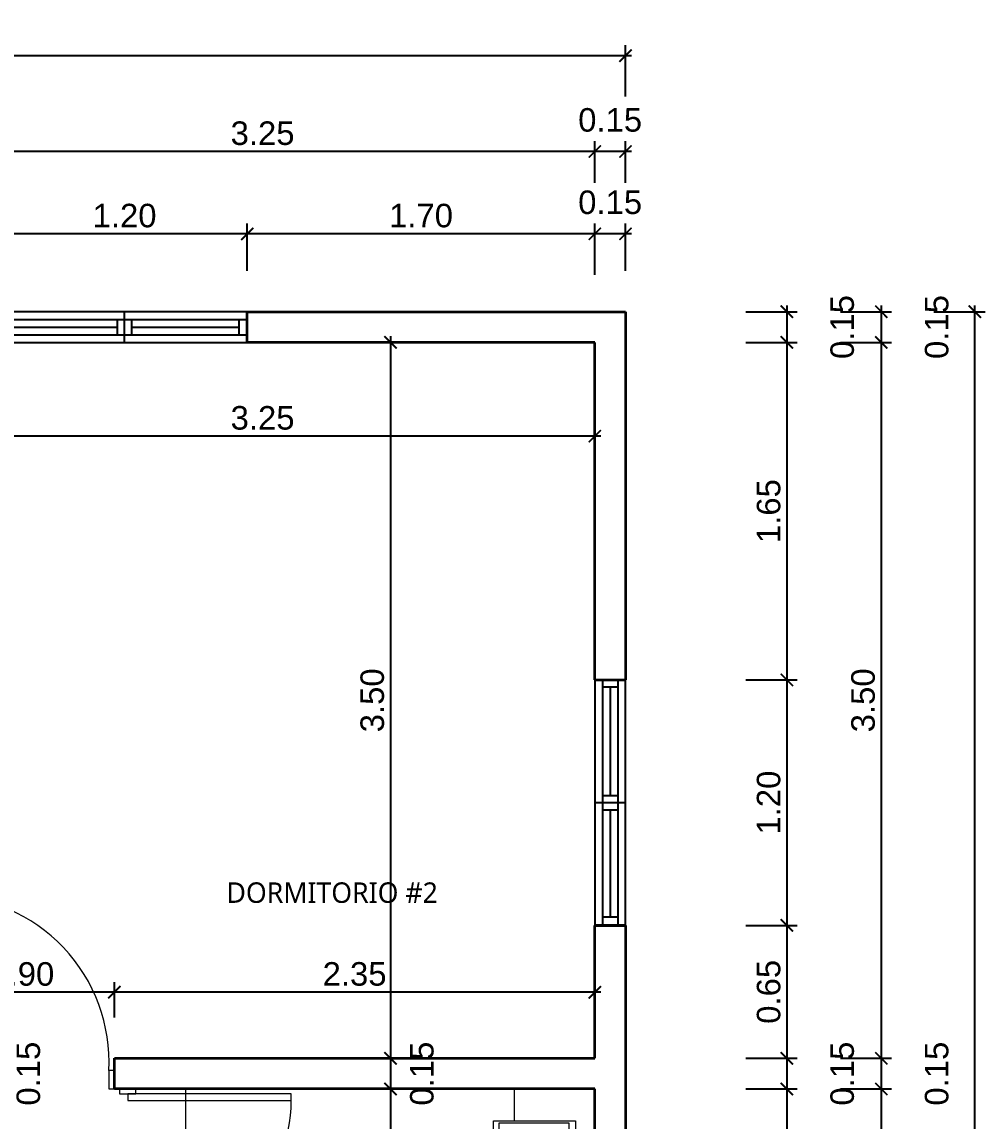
# Model space of a CAD drawing. Header units: feet. Extents: x -417 to 46, y -646 to -218.
# Drawn here: x -89.35 to -84.64, y -509.89 to -504.52 of the extents above; entities that cross this region are included whole.
import ezdxf

# ---------------------------------------------------------------- set-up
doc = ezdxf.new("R2010")
doc.units = ezdxf.units.FT
doc.header["$MEASUREMENT"] = 0
for name, color, linetype, lineweight in [('A-WALL', 4, 'Continuous', 25), ('closet', 8, 'Continuous', 5), ('DIM-COTAS', 1, 'Continuous', 5), ('I-FURN', 2, 'Continuous', 0), ('puertas', 8, 'Continuous', 9), ('TXT', 2, 'Continuous', 9)]:
    doc.layers.add(name, color=color, linetype=linetype, lineweight=lineweight)
doc.layers.add('DIM', color=10, linetype='Continuous')
doc.layers.add('PERT-VENT', color=2, linetype='Continuous')
doc.styles.add('ads', font='trebuc.ttf', dxfattribs={"height": 0.14})
doc.styles.get("Standard").update_dxf_attribs({"font": 'arial.ttf', "height": 0.115})
doc.dimstyles.new('KEILY', dxfattribs={"dimtxt": 0.115, "dimasz": 0.06, "dimexe": 0.05, "dimexo": 0.2, "dimgap": 0.03, "dimtad": 1, "dimzin": 1, "dimdsep": 46, "dimtxsty": 'Standard', "dimblk": 'ARCHTICK', "dimcen": 2.5, "dimdle": 0.03, "dimclrd": 256, "dimclre": 256, "dimclrt": 7, "dimadec": 0, "dimazin": 0, "dimtfac": 1, "dimtmove": 2, "dimatfit": 3, "dimfxl": 0.2, "dimfxlon": 1, "dimtolj": 1, "dimtzin": 1, "dimarcsym": 0})

# ---------------------------------------------------------------- blocks, each defined once
blk = doc.blocks.new('bath_sink_6127 - bath_sink_6127-542651-Nivel 1')
at = {"layer": 'I-FURN'}
for p, q in [((0.2933, 0.2442), (0.2933, 0.4)), ((0.3949, 0.2442), (-0.0052, 0.2442)), ((-0.0052, 0.2442), (-0.0052, -0.2448)), ((0.0254, -0.2336), (0.0254, 0.233)), ((0.0254, 0.233), (0.3695, 0.233)), ((0.3695, 0.233), (0.3695, -0.2336)), ((0.3949, -0.2448), (0.3949, 0.2442)), ((-0.0052, -0.2448), (0.3949, -0.2448)), ((0.3695, -0.2336), (0.0254, -0.2336)), ((0.2933, -0.448), (0.2933, -0.2448)), ((-0.1, -0.448), (0.2933, -0.448))]:
    blk.add_line(p, q, dxfattribs=at)
blk = doc.blocks.new('A$C4D292AF4')
at = {"layer": 'puertas'}
for points in [[(0.03, 0.05), (0.07, 0.05), (0.07, 1.05), (0.03, 1.05)], [(0, 0), (0.03, 0), (0.03, 0.1), (0, 0.1)], [(0.97, 0), (1, 0), (1, 0.1), (0.97, 0.1)]]:
    blk.add_lwpolyline(points, close=True, dxfattribs=at)
blk.add_arc((0.0677, 0.1465), 0.9035, 357.04812, 89.85557, dxfattribs=at)
blk = doc.blocks.new('A$C59FC24C1')
at = {"layer": 'PERT-VENT', "extrusion": (-2.36783e-12, 8.94772e-16, -1)}
for p, q in [((0, 0), (0, 1.2)), ((0.0375, 1.2), (0.0375, 0)), ((0.1125, 1.2), (0.1125, 0)), ((0.15, 1.2), (0.15, 0)), ((0.0375, 1.165), (0.1125, 1.165)), ((0.0375, 1.165), (0.1125, 1.165)), ((0.075, 1.165), (0.075, 0.635)), ((0.15, 0.6), (0, 0.6)), ((0.1125, 0.635), (0.0375, 0.635)), ((0.1125, 0.565), (0.0375, 0.565)), ((0.075, 0.565), (0.075, 0.0404)), ((0.0375, 0.0404), (0.1125, 0.0404))]:
    blk.add_line(p, q, dxfattribs=at)
blk = doc.blocks.new('_ArchTick')
at = {"layer": 'DIM-COTAS', "color": 0, "const_width": 0.15}
blk.add_lwpolyline([(-0.5, -0.5), (0.5, 0.5)], dxfattribs=at)
blk = doc.blocks.new('*D2153')
at = {"layer": 'Defpoints', "color": 0, "transparency": 16777216}
for p in [(-86.5454, -505.5546), (-86.3954, -505.935), (-86.5454, -506.085)]:
    blk.add_point(p, dxfattribs=at)
at = {"layer": 'DIM', "lineweight": -2, "transparency": 16777216}
for p, q in [((-86.5454, -505.7546), (-86.5454, -505.5046)), ((-86.3954, -505.735), (-86.3954, -505.5046)), ((-86.3654, -505.5546), (-86.5754, -505.5546))]:
    blk.add_line(p, q, dxfattribs=at)
at = {"layer": 'DIM', "lineweight": -2, "transparency": 16777216, "xscale": 0.06, "yscale": 0.06, "zscale": 0.06, "rotation": 180}
blk.add_blockref('_ArchTick', (-86.5454, -505.5546), dxfattribs=at)
at = {"layer": 'DIM', "lineweight": -2, "transparency": 16777216, "xscale": 0.06, "yscale": 0.06, "zscale": 0.06}
blk.add_blockref('_ArchTick', (-86.3954, -505.5546), dxfattribs=at)
at = {"layer": 'DIM', "color": 7, "transparency": 16777216, "insert": (-86.4704, -505.4009), "char_height": 0.115, "attachment_point": 5}
blk.add_mtext('\\A1;0.15', dxfattribs=at)
blk = doc.blocks.new('*D2154')
at = {"layer": 'Defpoints', "color": 0, "transparency": 16777216}
for p in [(-88.2454, -505.5546), (-88.2454, -505.935), (-86.5454, -506.085)]:
    blk.add_point(p, dxfattribs=at)
at = {"layer": 'DIM', "lineweight": -2, "transparency": 16777216}
for p, q in [((-88.2454, -505.735), (-88.2454, -505.5046)), ((-86.5454, -505.7546), (-86.5454, -505.5046)), ((-86.5154, -505.5546), (-88.2754, -505.5546))]:
    blk.add_line(p, q, dxfattribs=at)
at = {"layer": 'DIM', "lineweight": -2, "transparency": 16777216, "xscale": 0.06, "yscale": 0.06, "zscale": 0.06, "rotation": 180}
blk.add_blockref('_ArchTick', (-88.2454, -505.5546), dxfattribs=at)
at = {"layer": 'DIM', "lineweight": -2, "transparency": 16777216, "xscale": 0.06, "yscale": 0.06, "zscale": 0.06}
blk.add_blockref('_ArchTick', (-86.5454, -505.5546), dxfattribs=at)
at = {"layer": 'DIM', "color": 7, "transparency": 16777216, "insert": (-87.3954, -505.4659), "char_height": 0.115, "attachment_point": 5}
blk.add_mtext('\\A1;1.70', dxfattribs=at)
blk = doc.blocks.new('*D2155')
at = {"layer": 'Defpoints', "color": 0, "transparency": 16777216}
for p in [(-89.4454, -505.5546), (-89.4454, -505.935), (-88.2454, -505.935)]:
    blk.add_point(p, dxfattribs=at)
at = {"layer": 'DIM', "lineweight": -2, "transparency": 16777216}
for p, q in [((-89.4454, -505.735), (-89.4454, -505.5046)), ((-88.2454, -505.735), (-88.2454, -505.5046)), ((-88.2154, -505.5546), (-89.4754, -505.5546))]:
    blk.add_line(p, q, dxfattribs=at)
at = {"layer": 'DIM', "lineweight": -2, "transparency": 16777216, "xscale": 0.06, "yscale": 0.06, "zscale": 0.06, "rotation": 180}
blk.add_blockref('_ArchTick', (-89.4454, -505.5546), dxfattribs=at)
at = {"layer": 'DIM', "lineweight": -2, "transparency": 16777216, "xscale": 0.06, "yscale": 0.06, "zscale": 0.06}
blk.add_blockref('_ArchTick', (-88.2454, -505.5546), dxfattribs=at)
at = {"layer": 'DIM', "color": 7, "transparency": 16777216, "insert": (-88.8454, -505.4659), "char_height": 0.115, "attachment_point": 5}
blk.add_mtext('\\A1;1.20', dxfattribs=at)
blk = doc.blocks.new('*D2141')
at = {"layer": 'Defpoints', "color": 0, "transparency": 16777216}
for p in [(-86.5454, -505.1519), (-86.5454, -505.5046), (-86.3954, -505.5046)]:
    blk.add_point(p, dxfattribs=at)
at = {"layer": 'DIM', "lineweight": -2, "transparency": 16777216}
for p, q in [((-86.5454, -505.3046), (-86.5454, -505.1019)), ((-86.3954, -505.3046), (-86.3954, -505.1019)), ((-86.3654, -505.1519), (-86.5754, -505.1519))]:
    blk.add_line(p, q, dxfattribs=at)
at = {"layer": 'DIM', "lineweight": -2, "transparency": 16777216, "xscale": 0.06, "yscale": 0.06, "zscale": 0.06, "rotation": 180}
blk.add_blockref('_ArchTick', (-86.5454, -505.1519), dxfattribs=at)
at = {"layer": 'DIM', "lineweight": -2, "transparency": 16777216, "xscale": 0.06, "yscale": 0.06, "zscale": 0.06}
blk.add_blockref('_ArchTick', (-86.3954, -505.1519), dxfattribs=at)
at = {"layer": 'DIM', "color": 7, "transparency": 16777216, "insert": (-86.4704, -504.9982), "char_height": 0.115, "attachment_point": 5}
blk.add_mtext('\\A1;0.15', dxfattribs=at)
blk = doc.blocks.new('*D2142')
at = {"layer": 'Defpoints', "color": 0, "transparency": 16777216}
for p in [(-89.7954, -505.1519), (-89.7954, -505.5046), (-86.5454, -505.5046)]:
    blk.add_point(p, dxfattribs=at)
at = {"layer": 'DIM', "lineweight": -2, "transparency": 16777216}
for p, q in [((-89.7954, -505.3046), (-89.7954, -505.1019)), ((-86.5454, -505.3046), (-86.5454, -505.1019)), ((-86.5154, -505.1519), (-89.8254, -505.1519))]:
    blk.add_line(p, q, dxfattribs=at)
at = {"layer": 'DIM', "lineweight": -2, "transparency": 16777216, "xscale": 0.06, "yscale": 0.06, "zscale": 0.06, "rotation": 180}
blk.add_blockref('_ArchTick', (-89.7954, -505.1519), dxfattribs=at)
at = {"layer": 'DIM', "lineweight": -2, "transparency": 16777216, "xscale": 0.06, "yscale": 0.06, "zscale": 0.06}
blk.add_blockref('_ArchTick', (-86.5454, -505.1519), dxfattribs=at)
at = {"layer": 'DIM', "color": 7, "transparency": 16777216, "insert": (-88.1704, -505.0632), "char_height": 0.115, "attachment_point": 5}
blk.add_mtext('\\A1;3.25', dxfattribs=at)
blk = doc.blocks.new('*D2157')
at = {"layer": 'Defpoints', "color": 0, "transparency": 16777216}
for p in [(-86.3954, -504.6829), (-108.1954, -505.1519), (-86.3954, -505.1519)]:
    blk.add_point(p, dxfattribs=at)
at = {"layer": 'DIM', "lineweight": -2, "transparency": 16777216}
for p, q in [((-108.1954, -504.8829), (-108.1954, -504.6329)), ((-86.3954, -504.8829), (-86.3954, -504.6329)), ((-108.2254, -504.6829), (-86.3654, -504.6829))]:
    blk.add_line(p, q, dxfattribs=at)
at = {"layer": 'DIM', "lineweight": -2, "transparency": 16777216, "xscale": 0.06, "yscale": 0.06, "zscale": 0.06, "rotation": 180}
blk.add_blockref('_ArchTick', (-108.1954, -504.6829), dxfattribs=at)
at = {"layer": 'DIM', "lineweight": -2, "transparency": 16777216, "xscale": 0.06, "yscale": 0.06, "zscale": 0.06}
blk.add_blockref('_ArchTick', (-86.3954, -504.6829), dxfattribs=at)
at = {"layer": 'DIM', "color": 7, "transparency": 16777216, "insert": (-97.2954, -504.5942), "char_height": 0.115, "attachment_point": 5}
blk.add_mtext('\\A1;21.80', dxfattribs=at)
blk = doc.blocks.new('*D2191')
at = {"layer": 'Defpoints', "color": 0, "transparency": 16777216}
for p in [(-86.0454, -505.935), (-86.1954, -506.085), (-85.606, -506.085)]:
    blk.add_point(p, dxfattribs=at)
at = {"layer": 'DIM', "lineweight": -2, "transparency": 16777216}
for p, q in [((-85.806, -505.935), (-85.556, -505.935)), ((-85.606, -505.905), (-85.606, -506.115)), ((-85.806, -506.085), (-85.556, -506.085))]:
    blk.add_line(p, q, dxfattribs=at)
at = {"layer": 'DIM', "lineweight": -2, "transparency": 16777216, "xscale": 0.06, "yscale": 0.06, "zscale": 0.06}
for p, rotation in [((-85.606, -505.935), 90), ((-85.606, -506.085), 270)]:
    blk.add_blockref('_ArchTick', p, dxfattribs=dict(at, rotation=rotation))
at = {"layer": 'DIM', "color": 7, "transparency": 16777216, "insert": (-85.3349, -506.01), "char_height": 0.115, "attachment_point": 5, "rotation": 90}
blk.add_mtext('\\A1;0.15', dxfattribs=at)
blk = doc.blocks.new('*D2192')
at = {"layer": 'Defpoints', "color": 0, "transparency": 16777216}
for p in [(-86.1954, -506.085), (-86.0454, -507.735), (-85.606, -507.735)]:
    blk.add_point(p, dxfattribs=at)
at = {"layer": 'DIM', "lineweight": -2, "transparency": 16777216}
for p, q in [((-85.606, -506.055), (-85.606, -507.765)), ((-85.806, -506.085), (-85.556, -506.085)), ((-85.806, -507.735), (-85.556, -507.735))]:
    blk.add_line(p, q, dxfattribs=at)
at = {"layer": 'DIM', "lineweight": -2, "transparency": 16777216, "xscale": 0.06, "yscale": 0.06, "zscale": 0.06}
for p, rotation in [((-85.606, -506.085), 90), ((-85.606, -507.735), 270)]:
    blk.add_blockref('_ArchTick', p, dxfattribs=dict(at, rotation=rotation))
at = {"layer": 'DIM', "color": 7, "transparency": 16777216, "insert": (-85.6948, -506.91), "char_height": 0.115, "attachment_point": 5, "rotation": 90}
blk.add_mtext('\\A1;1.65', dxfattribs=at)
blk = doc.blocks.new('*D2193')
at = {"layer": 'Defpoints', "color": 0, "transparency": 16777216}
for p in [(-86.0454, -507.735), (-86.0454, -508.935), (-85.606, -508.935)]:
    blk.add_point(p, dxfattribs=at)
at = {"layer": 'DIM', "lineweight": -2, "transparency": 16777216}
for p, q in [((-85.606, -507.705), (-85.606, -508.965)), ((-85.806, -507.735), (-85.556, -507.735)), ((-85.806, -508.935), (-85.556, -508.935))]:
    blk.add_line(p, q, dxfattribs=at)
at = {"layer": 'DIM', "lineweight": -2, "transparency": 16777216, "xscale": 0.06, "yscale": 0.06, "zscale": 0.06}
for p, rotation in [((-85.606, -507.735), 90), ((-85.606, -508.935), 270)]:
    blk.add_blockref('_ArchTick', p, dxfattribs=dict(at, rotation=rotation))
at = {"layer": 'DIM', "color": 7, "transparency": 16777216, "insert": (-85.6948, -508.335), "char_height": 0.115, "attachment_point": 5, "rotation": 90}
blk.add_mtext('\\A1;1.20', dxfattribs=at)
blk = doc.blocks.new('*D2183')
at = {"layer": 'Defpoints', "color": 0, "transparency": 16777216}
for p in [(-86.0454, -508.935), (-86.1954, -509.585), (-85.606, -509.585)]:
    blk.add_point(p, dxfattribs=at)
at = {"layer": 'DIM', "lineweight": -2, "transparency": 16777216}
for p, q in [((-85.606, -508.905), (-85.606, -509.615)), ((-85.806, -508.935), (-85.556, -508.935)), ((-85.806, -509.585), (-85.556, -509.585))]:
    blk.add_line(p, q, dxfattribs=at)
at = {"layer": 'DIM', "lineweight": -2, "transparency": 16777216, "xscale": 0.06, "yscale": 0.06, "zscale": 0.06}
for p, rotation in [((-85.606, -508.935), 90), ((-85.606, -509.585), 270)]:
    blk.add_blockref('_ArchTick', p, dxfattribs=dict(at, rotation=rotation))
at = {"layer": 'DIM', "color": 7, "transparency": 16777216, "insert": (-85.6948, -509.26), "char_height": 0.115, "attachment_point": 5, "rotation": 90}
blk.add_mtext('\\A1;0.65', dxfattribs=at)
blk = doc.blocks.new('*D2184')
at = {"layer": 'Defpoints', "color": 0, "transparency": 16777216}
for p in [(-86.1954, -509.585), (-86.1954, -509.735), (-85.606, -509.735)]:
    blk.add_point(p, dxfattribs=at)
at = {"layer": 'DIM', "lineweight": -2, "transparency": 16777216}
for p, q in [((-85.606, -509.555), (-85.606, -509.765)), ((-85.806, -509.585), (-85.556, -509.585)), ((-85.806, -509.735), (-85.556, -509.735))]:
    blk.add_line(p, q, dxfattribs=at)
at = {"layer": 'DIM', "lineweight": -2, "transparency": 16777216, "xscale": 0.06, "yscale": 0.06, "zscale": 0.06}
for p, rotation in [((-85.606, -509.585), 90), ((-85.606, -509.735), 270)]:
    blk.add_blockref('_ArchTick', p, dxfattribs=dict(at, rotation=rotation))
at = {"layer": 'DIM', "color": 7, "transparency": 16777216, "insert": (-85.3349, -509.66), "char_height": 0.115, "attachment_point": 5, "rotation": 90}
blk.add_mtext('\\A1;0.15', dxfattribs=at)
blk = doc.blocks.new('*D2185')
at = {"layer": 'Defpoints', "color": 0, "transparency": 16777216}
for p in [(-86.1954, -509.735), (-86.0454, -510.535), (-85.606, -510.535)]:
    blk.add_point(p, dxfattribs=at)
at = {"layer": 'DIM', "lineweight": -2, "transparency": 16777216}
for p, q in [((-85.606, -509.705), (-85.606, -510.565)), ((-85.806, -509.735), (-85.556, -509.735)), ((-85.806, -510.535), (-85.556, -510.535))]:
    blk.add_line(p, q, dxfattribs=at)
at = {"layer": 'DIM', "lineweight": -2, "transparency": 16777216, "xscale": 0.06, "yscale": 0.06, "zscale": 0.06}
for p, rotation in [((-85.606, -509.735), 90), ((-85.606, -510.535), 270)]:
    blk.add_blockref('_ArchTick', p, dxfattribs=dict(at, rotation=rotation))
at = {"layer": 'DIM', "color": 7, "transparency": 16777216, "insert": (-85.6948, -510.135), "char_height": 0.115, "attachment_point": 5, "rotation": 90}
blk.add_mtext('\\A1;0.80', dxfattribs=at)
blk = doc.blocks.new('*D2199')
at = {"layer": 'Defpoints', "color": 0, "transparency": 16777216}
for p in [(-85.556, -505.935), (-85.556, -506.085), (-85.1441, -506.085)]:
    blk.add_point(p, dxfattribs=at)
at = {"layer": 'DIM', "lineweight": -2, "transparency": 16777216}
for p, q in [((-85.3441, -505.935), (-85.0941, -505.935)), ((-85.1441, -505.905), (-85.1441, -506.115)), ((-85.3441, -506.085), (-85.0941, -506.085))]:
    blk.add_line(p, q, dxfattribs=at)
at = {"layer": 'DIM', "lineweight": -2, "transparency": 16777216, "xscale": 0.06, "yscale": 0.06, "zscale": 0.06}
for p, rotation in [((-85.1441, -505.935), 90), ((-85.1441, -506.085), 270)]:
    blk.add_blockref('_ArchTick', p, dxfattribs=dict(at, rotation=rotation))
at = {"layer": 'DIM', "color": 7, "transparency": 16777216, "insert": (-84.8729, -506.01), "char_height": 0.115, "attachment_point": 5, "rotation": 90}
blk.add_mtext('\\A1;0.15', dxfattribs=at)
blk = doc.blocks.new('*D2200')
at = {"layer": 'Defpoints', "color": 0, "transparency": 16777216}
for p in [(-85.556, -506.085), (-85.556, -509.585), (-85.1441, -509.585)]:
    blk.add_point(p, dxfattribs=at)
at = {"layer": 'DIM', "lineweight": -2, "transparency": 16777216}
for p, q in [((-85.1441, -506.055), (-85.1441, -509.615)), ((-85.3441, -506.085), (-85.0941, -506.085)), ((-85.3441, -509.585), (-85.0941, -509.585))]:
    blk.add_line(p, q, dxfattribs=at)
at = {"layer": 'DIM', "lineweight": -2, "transparency": 16777216, "xscale": 0.06, "yscale": 0.06, "zscale": 0.06}
for p, rotation in [((-85.1441, -506.085), 90), ((-85.1441, -509.585), 270)]:
    blk.add_blockref('_ArchTick', p, dxfattribs=dict(at, rotation=rotation))
at = {"layer": 'DIM', "color": 7, "transparency": 16777216, "insert": (-85.2328, -507.835), "char_height": 0.115, "attachment_point": 5, "rotation": 90}
blk.add_mtext('\\A1;3.50', dxfattribs=at)
blk = doc.blocks.new('*D2201')
at = {"layer": 'Defpoints', "color": 0, "transparency": 16777216}
for p in [(-85.556, -509.585), (-85.556, -509.735), (-85.1441, -509.735)]:
    blk.add_point(p, dxfattribs=at)
at = {"layer": 'DIM', "lineweight": -2, "transparency": 16777216}
for p, q in [((-85.1441, -509.555), (-85.1441, -509.765)), ((-85.3441, -509.585), (-85.0941, -509.585)), ((-85.3441, -509.735), (-85.0941, -509.735))]:
    blk.add_line(p, q, dxfattribs=at)
at = {"layer": 'DIM', "lineweight": -2, "transparency": 16777216, "xscale": 0.06, "yscale": 0.06, "zscale": 0.06}
for p, rotation in [((-85.1441, -509.585), 90), ((-85.1441, -509.735), 270)]:
    blk.add_blockref('_ArchTick', p, dxfattribs=dict(at, rotation=rotation))
at = {"layer": 'DIM', "color": 7, "transparency": 16777216, "insert": (-84.8729, -509.66), "char_height": 0.115, "attachment_point": 5, "rotation": 90}
blk.add_mtext('\\A1;0.15', dxfattribs=at)
blk = doc.blocks.new('*D2202')
at = {"layer": 'Defpoints', "color": 0, "transparency": 16777216}
for p in [(-85.556, -509.735), (-85.556, -511.9354), (-85.1441, -511.9354)]:
    blk.add_point(p, dxfattribs=at)
at = {"layer": 'DIM', "lineweight": -2, "transparency": 16777216}
for p, q in [((-85.1441, -509.705), (-85.1441, -511.9654)), ((-85.3441, -509.735), (-85.0941, -509.735)), ((-85.3441, -511.9354), (-85.0941, -511.9354))]:
    blk.add_line(p, q, dxfattribs=at)
at = {"layer": 'DIM', "lineweight": -2, "transparency": 16777216, "xscale": 0.06, "yscale": 0.06, "zscale": 0.06}
for p, rotation in [((-85.1441, -509.735), 90), ((-85.1441, -511.9354), 270)]:
    blk.add_blockref('_ArchTick', p, dxfattribs=dict(at, rotation=rotation))
at = {"layer": 'DIM', "color": 7, "transparency": 16777216, "insert": (-85.2328, -510.8352), "char_height": 0.115, "attachment_point": 5, "rotation": 90}
blk.add_mtext('\\A1;2.20', dxfattribs=at)
blk = doc.blocks.new('*D2207')
at = {"layer": 'Defpoints', "color": 0, "transparency": 16777216}
for p in [(-85.0941, -505.935), (-84.6868, -505.935), (-85.0941, -517.785)]:
    blk.add_point(p, dxfattribs=at)
at = {"layer": 'DIM', "lineweight": -2, "transparency": 16777216}
for p, q in [((-84.8868, -505.935), (-84.6368, -505.935)), ((-84.6868, -517.815), (-84.6868, -505.905)), ((-84.8868, -517.785), (-84.6368, -517.785))]:
    blk.add_line(p, q, dxfattribs=at)
at = {"layer": 'DIM', "lineweight": -2, "transparency": 16777216, "xscale": 0.06, "yscale": 0.06, "zscale": 0.06}
for p, rotation in [((-84.6868, -505.935), 90), ((-84.6868, -517.785), 270)]:
    blk.add_blockref('_ArchTick', p, dxfattribs=dict(at, rotation=rotation))
at = {"layer": 'DIM', "color": 7, "transparency": 16777216, "insert": (-84.7756, -511.86), "char_height": 0.115, "attachment_point": 5, "rotation": 90}
blk.add_mtext('\\A1;11.85', dxfattribs=at)
blk = doc.blocks.new('*D2372')
at = {"layer": 'Defpoints', "color": 0, "transparency": 16777216}
for p in [(-87.3112, -506.085), (-87.5446, -509.585), (-87.3112, -509.585)]:
    blk.add_point(p, dxfattribs=at)
at = {"layer": 'DIM', "lineweight": -2, "transparency": 16777216}
for p, q in [((-87.5446, -506.055), (-87.5446, -509.615)), ((-87.5112, -506.085), (-87.5946, -506.085)), ((-87.5112, -509.585), (-87.5946, -509.585))]:
    blk.add_line(p, q, dxfattribs=at)
at = {"layer": 'DIM', "lineweight": -2, "transparency": 16777216, "xscale": 0.06, "yscale": 0.06, "zscale": 0.06}
for p, rotation in [((-87.5446, -506.085), 90), ((-87.5446, -509.585), 270)]:
    blk.add_blockref('_ArchTick', p, dxfattribs=dict(at, rotation=rotation))
at = {"layer": 'DIM', "color": 7, "transparency": 16777216, "insert": (-87.6334, -507.835), "char_height": 0.115, "attachment_point": 5, "rotation": 90}
blk.add_mtext('\\A1;3.50', dxfattribs=at)
blk = doc.blocks.new('*D2373')
at = {"layer": 'Defpoints', "color": 0, "transparency": 16777216}
for p in [(-87.3112, -509.585), (-87.7204, -509.735), (-87.5446, -509.735)]:
    blk.add_point(p, dxfattribs=at)
at = {"layer": 'DIM', "lineweight": -2, "transparency": 16777216}
for p, q in [((-87.5446, -509.555), (-87.5446, -509.765)), ((-87.5112, -509.585), (-87.5946, -509.585)), ((-87.5446, -509.735), (-87.4946, -509.735))]:
    blk.add_line(p, q, dxfattribs=at)
at = {"layer": 'DIM', "lineweight": -2, "transparency": 16777216, "xscale": 0.06, "yscale": 0.06, "zscale": 0.06}
for p, rotation in [((-87.5446, -509.585), 90), ((-87.5446, -509.735), 270)]:
    blk.add_blockref('_ArchTick', p, dxfattribs=dict(at, rotation=rotation))
at = {"layer": 'DIM', "color": 7, "transparency": 16777216, "insert": (-87.3909, -509.66), "char_height": 0.115, "attachment_point": 5, "rotation": 90}
blk.add_mtext('\\A1;0.15', dxfattribs=at)
blk = doc.blocks.new('*D2374')
at = {"layer": 'Defpoints', "color": 0, "transparency": 16777216}
for p in [(-87.7204, -509.735), (-87.7547, -511.9354), (-87.5446, -511.9354)]:
    blk.add_point(p, dxfattribs=at)
at = {"layer": 'DIM', "lineweight": -2, "transparency": 16777216}
for p, q in [((-87.5446, -509.705), (-87.5446, -511.9654)), ((-87.5446, -509.735), (-87.4946, -509.735)), ((-87.5547, -511.9354), (-87.4946, -511.9354))]:
    blk.add_line(p, q, dxfattribs=at)
at = {"layer": 'DIM', "lineweight": -2, "transparency": 16777216, "xscale": 0.06, "yscale": 0.06, "zscale": 0.06}
for p, rotation in [((-87.5446, -509.735), 90), ((-87.5446, -511.9354), 270)]:
    blk.add_blockref('_ArchTick', p, dxfattribs=dict(at, rotation=rotation))
at = {"layer": 'DIM', "color": 7, "transparency": 16777216, "insert": (-87.6333, -510.8352), "char_height": 0.115, "attachment_point": 5, "rotation": 90}
blk.add_mtext('\\A1;2.20', dxfattribs=at)
blk = doc.blocks.new('*D2381')
at = {"layer": 'Defpoints', "color": 0, "transparency": 16777216}
for p in [(-89.7954, -509.585), (-89.7954, -509.735), (-89.5867, -509.735)]:
    blk.add_point(p, dxfattribs=at)
at = {"layer": 'DIM', "lineweight": -2, "transparency": 16777216}
for p, q in [((-89.5867, -509.555), (-89.5867, -509.765)), ((-89.5954, -509.585), (-89.5367, -509.585)), ((-89.5954, -509.735), (-89.5367, -509.735))]:
    blk.add_line(p, q, dxfattribs=at)
at = {"layer": 'DIM', "lineweight": -2, "transparency": 16777216, "xscale": 0.06, "yscale": 0.06, "zscale": 0.06}
for p, rotation in [((-89.5867, -509.585), 90), ((-89.5867, -509.735), 270)]:
    blk.add_blockref('_ArchTick', p, dxfattribs=dict(at, rotation=rotation))
at = {"layer": 'DIM', "color": 7, "transparency": 16777216, "insert": (-89.3155, -509.66), "char_height": 0.115, "attachment_point": 5, "rotation": 90}
blk.add_mtext('\\A1;0.15', dxfattribs=at)
blk = doc.blocks.new('*D2431')
at = {"layer": 'Defpoints', "color": 0, "transparency": 16777216}
for p in [(-89.7954, -506.4963), (-89.7954, -506.5436), (-86.5454, -506.4963)]:
    blk.add_point(p, dxfattribs=at)
at = {"layer": 'DIM', "lineweight": -2, "transparency": 16777216}
for p, q in [((-86.5154, -506.5436), (-89.8254, -506.5436)), ((-89.7954, -506.5436), (-89.7954, -506.5936)), ((-86.5454, -506.5436), (-86.5454, -506.5936))]:
    blk.add_line(p, q, dxfattribs=at)
at = {"layer": 'DIM', "lineweight": -2, "transparency": 16777216, "xscale": 0.06, "yscale": 0.06, "zscale": 0.06, "rotation": 180}
blk.add_blockref('_ArchTick', (-89.7954, -506.5436), dxfattribs=at)
at = {"layer": 'DIM', "lineweight": -2, "transparency": 16777216, "xscale": 0.06, "yscale": 0.06, "zscale": 0.06}
blk.add_blockref('_ArchTick', (-86.5454, -506.5436), dxfattribs=at)
at = {"layer": 'DIM', "color": 7, "transparency": 16777216, "insert": (-88.1704, -506.4548), "char_height": 0.115, "attachment_point": 5}
blk.add_mtext('\\A1;3.25', dxfattribs=at)
blk = doc.blocks.new('*D2446')
at = {"layer": 'Defpoints', "color": 0, "transparency": 16777216}
for p in [(-88.8954, -509.262), (-88.8954, -509.585), (-86.5454, -509.585)]:
    blk.add_point(p, dxfattribs=at)
at = {"layer": 'DIM', "lineweight": -2, "transparency": 16777216}
for p, q in [((-88.8954, -509.385), (-88.8954, -509.212)), ((-86.5454, -509.385), (-86.5454, -509.212)), ((-86.5154, -509.262), (-88.9254, -509.262))]:
    blk.add_line(p, q, dxfattribs=at)
at = {"layer": 'DIM', "lineweight": -2, "transparency": 16777216, "xscale": 0.06, "yscale": 0.06, "zscale": 0.06, "rotation": 180}
blk.add_blockref('_ArchTick', (-88.8954, -509.262), dxfattribs=at)
at = {"layer": 'DIM', "lineweight": -2, "transparency": 16777216, "xscale": 0.06, "yscale": 0.06, "zscale": 0.06}
blk.add_blockref('_ArchTick', (-86.5454, -509.262), dxfattribs=at)
at = {"layer": 'DIM', "color": 7, "transparency": 16777216, "insert": (-87.7204, -509.1732), "char_height": 0.115, "attachment_point": 5}
blk.add_mtext('\\A1;2.35', dxfattribs=at)
blk = doc.blocks.new('*D2447')
at = {"layer": 'Defpoints', "color": 0, "transparency": 16777216}
for p in [(-89.7954, -509.262), (-89.7954, -509.585), (-88.8954, -509.585)]:
    blk.add_point(p, dxfattribs=at)
at = {"layer": 'DIM', "lineweight": -2, "transparency": 16777216}
for p, q in [((-89.7954, -509.385), (-89.7954, -509.212)), ((-88.8954, -509.385), (-88.8954, -509.212)), ((-88.8654, -509.262), (-89.8254, -509.262))]:
    blk.add_line(p, q, dxfattribs=at)
at = {"layer": 'DIM', "lineweight": -2, "transparency": 16777216, "xscale": 0.06, "yscale": 0.06, "zscale": 0.06, "rotation": 180}
blk.add_blockref('_ArchTick', (-89.7954, -509.262), dxfattribs=at)
at = {"layer": 'DIM', "lineweight": -2, "transparency": 16777216, "xscale": 0.06, "yscale": 0.06, "zscale": 0.06}
blk.add_blockref('_ArchTick', (-88.8954, -509.262), dxfattribs=at)
at = {"layer": 'DIM', "color": 7, "transparency": 16777216, "insert": (-89.3454, -509.1733), "char_height": 0.115, "attachment_point": 5}
blk.add_mtext('\\A1;0.90', dxfattribs=at)

msp = doc.modelspace()

# ---------------------------------------------------------------- linework, layer by layer
at = {"layer": 'A-WALL', "lineweight": 35, "extrusion": (2.36783e-12, 8.94772e-16, -1)}
for p, q in [((-88.2454, -505.935), (-86.3954, -505.935)), ((-88.2454, -506.085), (-88.2454, -505.935)), ((-86.3954, -505.935), (-86.3954, -507.735)), ((-86.5454, -506.085), (-88.2454, -506.085)), ((-86.5454, -507.735), (-86.5454, -506.085)), ((-86.5454, -507.735), (-86.3954, -507.735)), ((-86.5454, -508.935), (-86.3954, -508.935)), ((-86.5454, -509.585), (-86.5454, -508.935)), ((-86.3954, -508.935), (-86.5454, -508.935)), ((-86.5454, -508.935), (-86.3954, -508.935)), ((-86.3954, -508.935), (-86.3954, -510.535)), ((-88.8954, -509.585), (-86.5454, -509.585)), ((-88.8954, -509.735), (-88.8954, -509.585)), ((-86.5454, -509.735), (-88.8954, -509.735)), ((-86.5454, -510.535), (-86.5454, -509.735))]:
    msp.add_line(p, q, dxfattribs=at)
at = {"layer": 'closet'}
msp.add_line((-88.5454, -510.535), (-88.5454, -509.735), dxfattribs=at)

# ---------------------------------------------------------------- block references
at = {"xscale": -1, "rotation": 90}
msp.add_blockref('A$C59FC24C1', (-88.2454, -505.935), dxfattribs=at)
at = {"layer": 'I-FURN', "extrusion": (2.36783e-12, 8.94772e-16, -1)}
msp.add_blockref('bath_sink_6127 - bath_sink_6127-542651-Nivel 1', (86.6454, -510.135), dxfattribs=at)
at = {"layer": 'puertas', "extrusion": (2.36783e-12, 8.94772e-16, -1), "xscale": -0.8000000000000114, "yscale": 0.8000000000000114, "zscale": 0.8000000000000114, "rotation": 90}
msp.add_blockref('A$C4D292AF4', (88.8702, -509.735), dxfattribs=at)

# ---------------------------------------------------------------- texts
at = {"layer": 'TXT', "insert": (-87.83, -508.7251), "char_height": 0.1, "width": 2.838, "attachment_point": 2, "style": 'ads', "bg_fill": 2}
msp.add_mtext('DORMITORIO #2', dxfattribs=at)

# ---------------------------------------------------------------- dimensions: what is measured, and where the dimension line sits
at = {"layer": 'DIM'}
dim = msp.add_linear_dim(base=(-86.3954, -504.6829), p1=(-108.1954, -505.1519), p2=(-86.3954, -505.1519), dimstyle='KEILY', dxfattribs=at)
dim.commit()
dim.dimension.update_dxf_attribs({"geometry": '*D2157', "text_midpoint": (-97.2954, -504.5942)})
for base, p1, p2, angle, picture, middle in [((-86.5454, -505.1519), (-86.3954, -505.5046), (-86.5454, -505.5046), 180, '*D2141', (-86.4704, -504.9982)), ((-89.7954, -505.1519), (-86.5454, -505.5046), (-89.7954, -505.5046), 180, '*D2142', (-88.1704, -505.0632)), ((-86.5454, -505.5546), (-86.3954, -505.935), (-86.5454, -506.085), 180, '*D2153', (-86.4704, -505.4009)), ((-89.4454, -505.5546), (-88.2454, -505.935), (-89.4454, -505.935), 180, '*D2155', (-88.8454, -505.4659)), ((-88.2454, -505.5546), (-86.5454, -506.085), (-88.2454, -505.935), 180, '*D2154', (-87.3954, -505.4659)), ((-85.606, -506.085), (-86.0454, -505.935), (-86.1954, -506.085), 90, '*D2191', (-85.3349, -506.01)), ((-85.1441, -506.085), (-85.556, -505.935), (-85.556, -506.085), 90, '*D2199', (-84.8729, -506.01)), ((-84.6868, -505.935), (-85.0941, -517.785), (-85.0941, -505.935), 90, '*D2207', (-84.7756, -511.86)), ((-85.606, -507.735), (-86.1954, -506.085), (-86.0454, -507.735), 90, '*D2192', (-85.6948, -506.91)), ((-85.1441, -509.585), (-85.556, -506.085), (-85.556, -509.585), 90, '*D2200', (-85.2328, -507.835)), ((-89.7954, -506.5436), (-86.5454, -506.4963), (-89.7954, -506.4963), 180, '*D2431', (-88.1704, -506.4548)), ((-85.606, -508.935), (-86.0454, -507.735), (-86.0454, -508.935), 90, '*D2193', (-85.6948, -508.335)), ((-85.606, -509.585), (-86.0454, -508.935), (-86.1954, -509.585), 90, '*D2183', (-85.6948, -509.26)), ((-89.7954, -509.262), (-88.8954, -509.585), (-89.7954, -509.585), 180, '*D2447', (-89.3454, -509.1733)), ((-88.8954, -509.262), (-86.5454, -509.585), (-88.8954, -509.585), 180, '*D2446', (-87.7204, -509.1732)), ((-89.5867, -509.735), (-89.7954, -509.585), (-89.7954, -509.735), 90, '*D2381', (-89.3155, -509.66)), ((-87.5446, -509.735), (-87.3112, -509.585), (-87.7204, -509.735), 90, '*D2373', (-87.3909, -509.66)), ((-85.606, -509.735), (-86.1954, -509.585), (-86.1954, -509.735), 90, '*D2184', (-85.3349, -509.66)), ((-85.1441, -509.735), (-85.556, -509.585), (-85.556, -509.735), 90, '*D2201', (-84.8729, -509.66)), ((-87.5446, -511.9354), (-87.7204, -509.735), (-87.7547, -511.9354), 90, '*D2374', (-87.6333, -510.8352)), ((-85.606, -510.535), (-86.1954, -509.735), (-86.0454, -510.535), 90, '*D2185', (-85.6948, -510.135)), ((-85.1441, -511.9354), (-85.556, -509.735), (-85.556, -511.9354), 90, '*D2202', (-85.2328, -510.8352))]:
    dim = msp.add_linear_dim(base=base, p1=p1, p2=p2, angle=angle, dimstyle='KEILY', dxfattribs=at)
    dim.commit()
    dim.dimension.update_dxf_attribs({"geometry": picture, "text_midpoint": middle})

# ---------------------------------------------------------------- next in the draw order: block references
at = {"xscale": -1}
msp.add_blockref('A$C59FC24C1', (-86.3954, -508.935), dxfattribs=at)
at = {"layer": 'puertas', "extrusion": (2.36783e-12, 8.94772e-16, -1), "xscale": -0.9000000000000057, "yscale": 0.9000000000000057, "zscale": 0.9000000000000057}
msp.add_blockref('A$C4D292AF4', (89.7954, -509.735), dxfattribs=at)

# ---------------------------------------------------------------- next in the draw order: dimensions: what is measured, and where the dimension line sits
at = {"layer": 'DIM'}
dim = msp.add_linear_dim(base=(-87.5446, -509.585), p1=(-87.3112, -506.085), p2=(-87.3112, -509.585), angle=90, dimstyle='KEILY', dxfattribs=at)
dim.commit()
dim.dimension.update_dxf_attribs({"geometry": '*D2372', "text_midpoint": (-87.6334, -507.835)})

doc.saveas('drawing.dxf')
